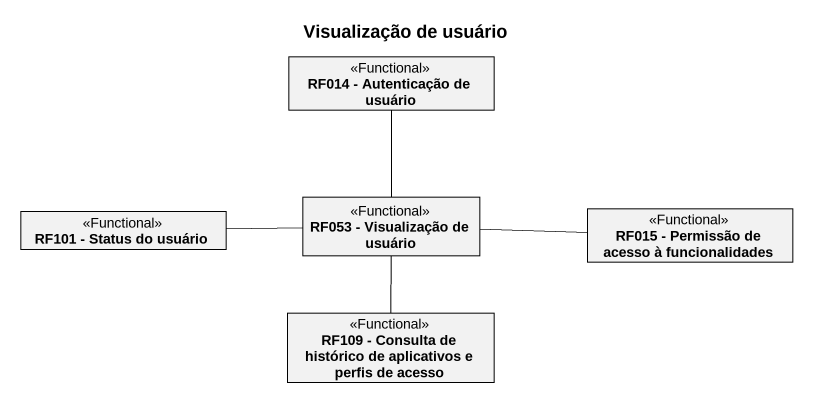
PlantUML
@startuml
title Visualização de usuário
hide circle
hide empty members
class "RF014 - Autenticação de usuário" as RF014_Autenticação_de <<Functional>>
class "RF053 - Visualização de usuário" as RF053_Visualização_de <<Functional>>
class "RF101 - Status do usuário" as RF101_Status_do_usuário <<Functional>>
class "RF015 - Permissão de acesso à funcionalidades" as RF015_Permissão_de_acesso_à <<Functional>>
class "RF109 - Consulta de histórico de aplicativos e perfis de acesso" as RF109_Consulta_de_histórico <<Functional>>
RF014_Autenticação_de -- RF053_Visualização_de
RF101_Status_do_usuário -right- RF053_Visualização_de
RF015_Permissão_de_acesso_à -left- RF053_Visualização_de
RF109_Consulta_de_histórico -up- RF053_Visualização_de
@enduml
